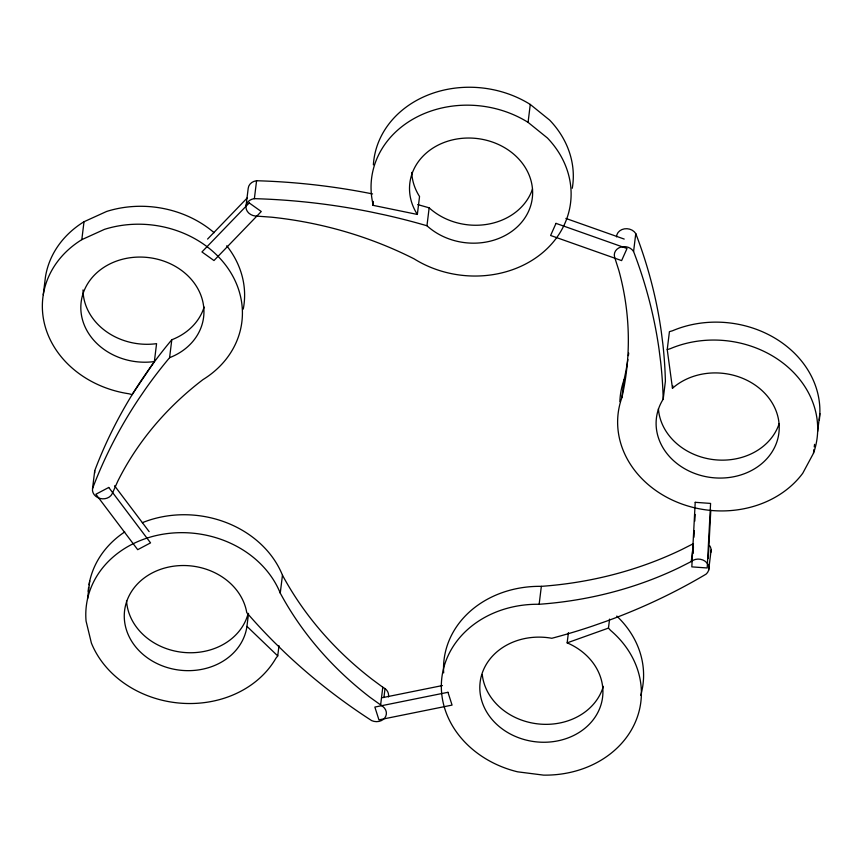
<?xml version="1.0" encoding="UTF-8"?>
<svg xmlns="http://www.w3.org/2000/svg" width="863" height="863" viewBox="0 0 863 863"><rect width="100%" height="100%" fill="white"/><g stroke="black" fill="none" stroke-linecap="round" stroke-linejoin="round"><path stroke-width="1.29" d="M693.097 553.42L693.453 546.7M693.938 537.282L694.294 530.562M694.791 521.144L695.147 514.424M708.264 558.566L710.799 510.152M43.258 294.801L45.459 276.883A100.248 85.2 7 0 1 84.013 221.726L106.678 211.435A100.248 85.2 7 0 1 214.132 232.697M83.021 289.914A61.694 52.427 7 0 0 156.57 343.657L154.369 361.575L132.082 394.618L128.921 393.776A100.248 85.2 7 0 1 45.653 328.134A100.248 85.2 7 0 1 81.812 239.655L84.013 221.726M81.812 239.655L104.477 229.353A100.248 85.2 7 0 1 229.224 270.184A100.248 85.2 7 0 1 202.956 379.623A355.448 302.093 7 0 0 117.897 480.961L112.168 493.776A10.28 8.738 7 0 1 100.022 498.447A10.28 8.738 7 0 1 92.535 488.587L94.736 470.669A585.75 497.832 7 0 1 140.939 380.961L148.177 370.4A585.75 497.832 7 0 1 171.791 339.763A61.694 52.427 7 0 0 204.132 307.055M87.541 598.879L89.73 580.961M92.535 488.587A585.75 497.832 7 0 1 138.738 398.879L145.976 388.318A585.75 497.832 7 0 1 169.59 357.681L171.791 339.763M245.998 206.268L248.199 188.35A10.28 8.738 7 0 1 256.581 180.734A585.75 497.832 7 0 1 372.557 193.938M254.38 198.652A585.75 497.832 7 0 1 370.356 211.856L384.639 214.887A585.75 497.832 7 0 1 426.958 225.761A61.694 52.427 7 0 0 528.631 211.176A61.694 52.427 7 0 0 466.538 138.058A61.694 52.427 7 0 0 417.347 214.445L372.794 205.286L372.643 202.492A100.248 85.2 7 0 1 416.937 116.99A100.248 85.2 7 0 1 528.08 122.363L547.412 137.994A100.248 85.2 7 0 1 545.146 250.486A100.248 85.2 7 0 1 414.078 258.835A355.448 302.093 7 0 0 271.672 217.196L255.394 216.02A10.28 8.738 7 0 1 245.977 207.411A10.28 8.738 7 0 1 254.38 198.652L256.581 180.734M246.947 626.355A61.694 52.427 7 0 1 153.409 661.662A61.694 52.427 7 0 1 152.093 573.01A61.694 52.427 7 0 1 246.753 612.633A585.75 497.832 7 0 0 274.488 642.439L284.283 651.997A585.75 497.832 7 0 0 371.716 720.637A10.28 8.738 7 0 0 384.736 717.973A10.28 8.738 7 0 0 382.827 706.484L370.098 697.38A355.448 302.093 7 0 1 280.259 593.108A100.248 85.2 7 0 0 165.426 533.83A100.248 85.2 7 0 0 86.063 621.08L91.392 643.075A100.248 85.2 7 0 0 180.173 703.14A100.248 85.2 7 0 0 275.933 658.199L277.735 655.923L246.947 626.355L248.522 613.55M280.259 593.108L282.46 575.19A100.248 85.2 7 0 0 142.352 522.676M277.735 655.923L278.986 645.686M372.794 205.286L373.269 201.446M417.347 214.445L419.547 196.516A61.694 52.427 7 0 1 411.748 172.384M426.958 225.761L429.159 207.832A61.694 52.427 7 0 0 532.525 188.965M380.594 705.157L382.794 687.239L372.298 679.461A355.448 302.093 7 0 1 282.46 575.19M383.927 697.52L385.027 688.566L382.794 687.239M528.08 122.363L530.27 104.445A100.248 85.2 7 0 0 429.202 94.552A100.248 85.2 7 0 0 373.377 164.865M539.148 604.273L541.349 586.344A355.448 302.093 7 0 0 681.943 549.461L693.453 543.625L691.252 561.543L679.742 567.379A355.448 302.093 7 0 1 539.148 604.273A100.248 85.2 7 0 0 441.921 677.067A100.248 85.2 7 0 0 517.606 771.824L543.571 775.125A100.248 85.2 7 0 0 634.607 723.766A100.248 85.2 7 0 0 610.519 630.346L608.469 628.091L609.569 619.138M691.252 561.543L693.334 560.184A10.28 8.738 7 0 1 706.657 562.611A10.28 8.738 7 0 1 706.096 574.122A585.75 497.832 7 0 1 605.858 621.403L592.557 626.063A585.75 497.832 7 0 1 551.813 638.275A61.694 52.427 7 0 0 481.964 701.49A61.694 52.427 7 0 0 581.112 731.144A61.694 52.427 7 0 0 567.164 642.859L568.415 632.622M819.321 420.044A100.248 85.2 7 0 0 775.697 338.62A100.248 85.2 7 0 0 672.482 330.777L669.429 331.662L667.228 349.591L672.471 388.285A61.694 52.427 7 0 1 774.65 407.541A61.694 52.427 7 0 1 714.683 477.865A61.694 52.427 7 0 1 663.194 399.17A585.75 497.832 7 0 0 660.637 361.813L659.062 349.386A585.75 497.832 7 0 0 633.582 251.521L635.772 233.603A10.28 8.738 7 0 0 624.38 228.857A10.28 8.738 7 0 0 616.506 236.85M813.928 449.461L813.464 453.302L802.741 473.269A100.248 85.2 7 0 1 676.592 501.953A100.248 85.2 7 0 1 621.856 397.681L624.057 379.752A355.448 302.093 7 0 0 627.854 359.461M663.194 399.17L665.395 381.252A585.75 497.832 7 0 0 662.838 343.895L661.263 331.468A585.75 497.832 7 0 0 635.772 233.603M672.471 388.285L672.784 385.729M708.642 570.227L711.123 550.055M814.24 446.905L814.564 444.348M817.649 431.446L819.85 413.528M207.573 239.083L247.433 197.746M567.164 642.859L608.469 628.091M667.228 349.591L670.281 348.695A100.248 85.2 7 0 1 780.929 361.5A100.248 85.2 7 0 1 813.464 453.302M382.374 697.682L442.428 685.556M565.869 218.436L624.208 239.073M530.27 104.445L549.612 120.076A100.248 85.2 7 0 1 572.277 188.263M114.563 485.783L149.126 531.608M417.703 204.607A585.75 497.832 7 0 1 429.159 207.832M88.188 591.328A100.248 85.2 7 0 1 88.598 587.401M88.986 584.801A100.248 85.2 7 0 1 124.725 531.932M248.188 613.323A61.694 52.427 7 0 1 182.956 652.363A61.694 52.427 7 0 1 126.537 600.648M385.027 688.566A10.28 8.738 7 0 1 388.426 696.937M226.742 245.793A100.248 85.2 7 0 1 243.247 309.116M154.369 361.575A61.694 52.427 7 0 1 82.589 295.114A61.694 52.427 7 0 1 180.939 269.979A61.694 52.427 7 0 1 169.59 357.681M94.736 472.946A10.28 8.738 7 0 1 94.736 470.669M443.668 672.903A100.248 85.2 7 0 1 541.349 586.344M616.786 616.074A100.248 85.2 7 0 1 640.734 695.319M603.334 686.365A61.694 52.427 7 0 1 538.933 724.003A61.694 52.427 7 0 1 482.255 674.488M709.634 545.653A10.28 8.738 7 0 1 710.842 552.309M619.871 401.619A100.248 85.2 7 0 1 624.057 379.752M621.856 397.681A355.448 302.093 7 0 0 618.9 270.604L614.575 257.055A10.28 8.738 7 0 1 620.896 247.066A10.28 8.738 7 0 1 633.582 251.521M628.706 353.075A355.448 302.093 7 0 1 628.383 355.632M779.181 423.604A61.694 52.427 7 0 1 713.474 459.612A61.694 52.427 7 0 1 658.415 408.771M695.211 502.32L691.824 566.872L707.196 567.973L710.583 503.42L695.211 502.32M556.009 223.366L550.605 235.48L621.619 260.604L627.023 248.49L556.009 223.366M249.224 202.934L201.953 251.953L213.981 260.55L261.262 211.521L249.224 202.934M108.749 487.455L95.901 494.251L137.702 549.677L150.55 542.87L108.749 487.455M447.962 692.299L374.855 707.067L378.943 719.871L452.061 705.093L447.962 692.299"/></g></svg>
